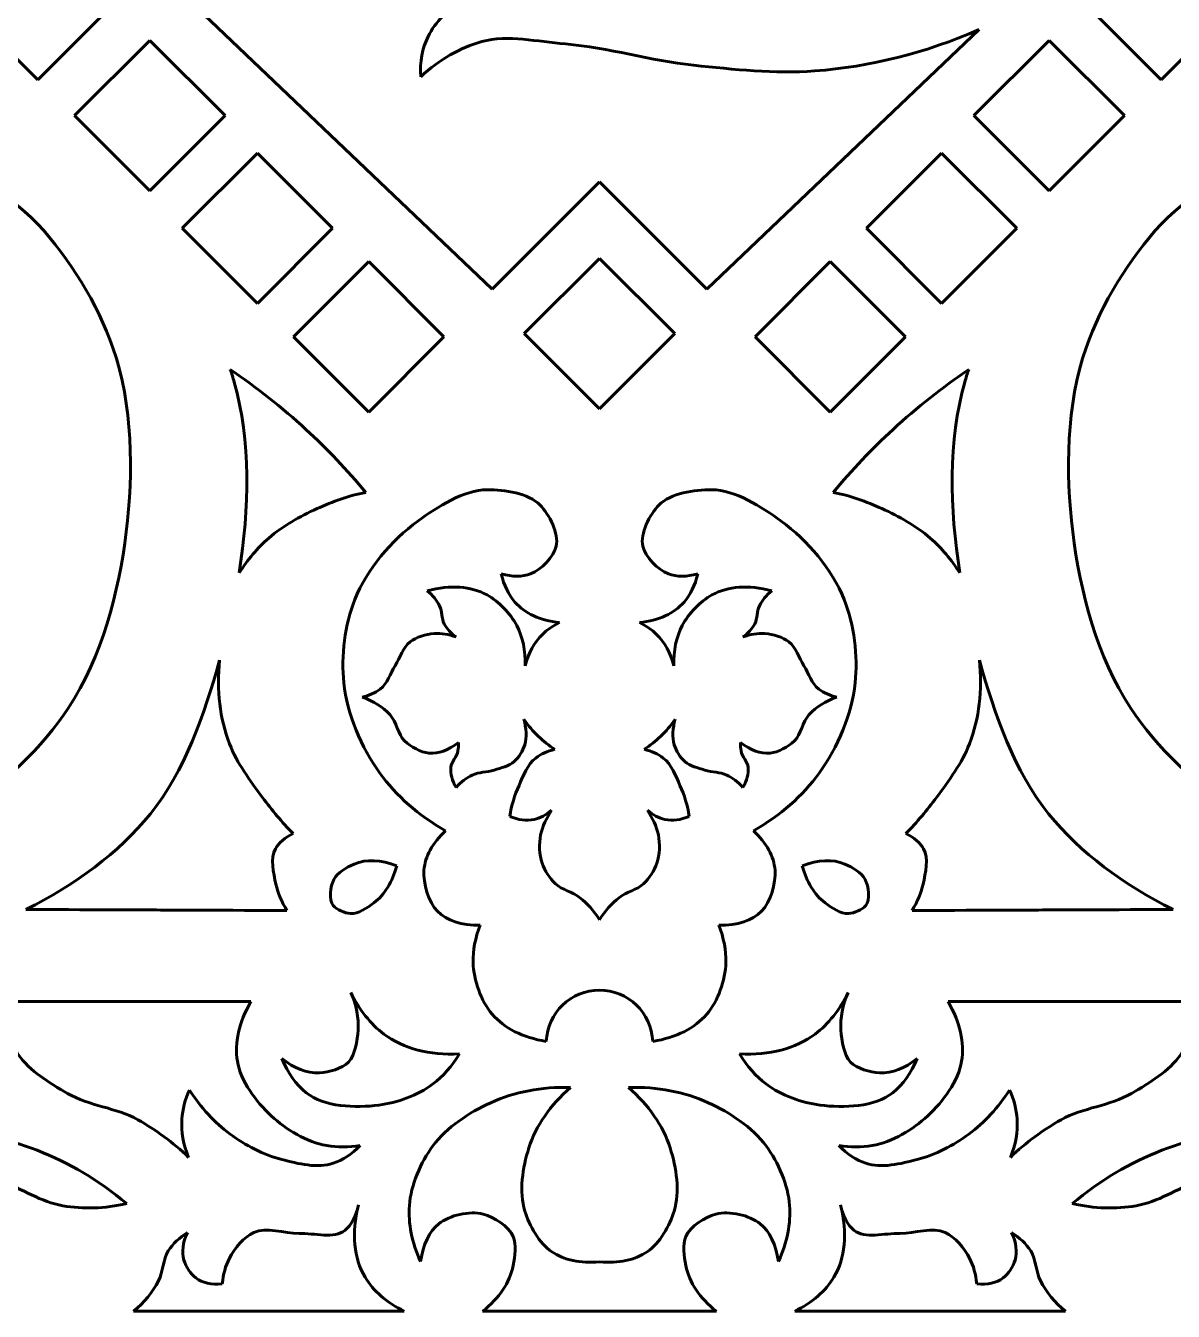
# Model space of a CAD drawing. Header units: millimetres. Extents: x -133 to 552, y -80 to 418.
# Drawn here: x 339.4 to 440.1, y -15.6 to 97.1 of the extents above; entities that cross this region are included whole.
import ezdxf

# ---------------------------------------------------------------- set-up
doc = ezdxf.new("R2010")
doc.units = ezdxf.units.MM
doc.linetypes.add('K5LT32769', pattern=[0])

msp = doc.modelspace()

# ---------------------------------------------------------------- linework, layer by layer
at = {"color": 30, "linetype": 'K5LT32769', "lineweight": 60, "true_color": 0xff8000}
for p, q in [((380.3242828415755, 74.01044311910175), (337.9684626744987, 114.4185785789476)), ((340.4738998532904, 92.37034768759389), (333.874236562216, 98.97001097866831)), ((340.4738998532904, 92.37034768759389), (347.0735631443649, 98.97001097866831)), ((439.0308466615018, 92.37034768759389), (432.4311833704273, 98.97001097866831)), ((439.0308466615018, 92.37034768759389), (445.6305099525762, 98.97001097866831)), ((343.709396274096, 89.2421414533083), (350.3090595651705, 95.84180474438278)), ((356.9087228562449, 89.2421414533083), (350.3090595651704, 95.84180474438278)), ((399.1804636732168, 74.01044311910175), (423.0545270067562, 96.7866845270882)), ((422.5960236585473, 89.2421414533083), (429.1956869496217, 95.84180474438278)), ((435.7953502406963, 89.2421414533083), (429.1956869496217, 95.84180474438278)), ((350.3090595651705, 82.64247816223389), (343.709396274096, 89.2421414533083)), ((350.3090595651704, 82.64247816223389), (356.9087228562449, 89.2421414533083)), ((429.1956869496217, 82.64247816223389), (422.5960236585473, 89.2421414533083)), ((429.1956869496217, 82.64247816223389), (435.7953502406963, 89.2421414533083)), ((353.1411847507695, 79.35731193514283), (359.740848041844, 85.95697522621728)), ((366.3405113329184, 79.35731193514283), (359.740848041844, 85.95697522621728)), ((413.1642351818738, 79.35731193514283), (419.7638984729482, 85.95697522621728)), ((426.3635617640226, 79.35731193514283), (419.7638984729482, 85.95697522621728)), ((389.7523732573961, 83.43853353492239), (380.3242828415755, 74.01044311910175)), ((389.7523732573961, 83.43853353492239), (399.1804636732168, 74.01044311910175)), ((359.740848041844, 72.75764864406841), (353.1411847507695, 79.35731193514283)), ((359.740848041844, 72.75764864406841), (366.3405113329184, 79.35731193514283)), ((419.7638984729482, 72.75764864406841), (413.1642351818738, 79.35731193514283)), ((419.7638984729482, 72.75764864406841), (426.3635617640226, 79.35731193514283)), ((383.1527099663217, 70.11983446178442), (389.7523732573961, 76.7194977528589)), ((396.3520365484706, 70.11983446178442), (389.7523732573961, 76.7194977528589)), ((362.905859879561, 69.84409254923918), (369.5055231706355, 76.44375584031366)), ((376.1051864617099, 69.84409254923918), (369.5055231706355, 76.44375584031366)), ((403.3995600530823, 69.84409254923918), (409.9992233441567, 76.44375584031366)), ((416.5988866352312, 69.84409254923918), (409.9992233441567, 76.44375584031366)), ((389.7523732573961, 63.52017117071), (383.1527099663217, 70.11983446178442)), ((389.7523732573961, 63.52017117071), (396.3520365484706, 70.11983446178442)), ((369.5055231706355, 63.24442925816476), (362.905859879561, 69.84409254923918)), ((369.5055231706355, 63.24442925816476), (376.1051864617099, 69.84409254923918)), ((409.9992233441567, 63.24442925816476), (403.3995600530823, 69.84409254923918)), ((409.9992233441567, 63.24442925816476), (416.5988866352312, 69.84409254923918)), ((307.5518896241961, 11.54659266215215), (359.1759702393442, 11.54659266215215)), ((471.9528568905962, 11.54659266215215), (420.328776275448, 11.54659266215215)), ((348.8836773669536, -15.6169603094329), (372.6315557606322, -15.6169603094329)), ((379.4989112789831, -15.6169603094329), (389.7523732573961, -15.6169603094329)), ((400.0058352358091, -15.6169603094329), (389.7523732573961, -15.6169603094329)), ((430.6210691478386, -15.6169603094329), (406.87319075416, -15.6169603094329))]:
    msp.add_line(p, q, dxfattribs=at)
for start, end in [(90, 177.9001870475053), (2.099812952494696, 90)]:
    msp.add_arc((389.7523732573961, 7.882946465098058), 4.666666666666703, start, end, dxfattribs=at)
for points, knots in [([(326.5965234000105, 316.966494133607), (327.8933320253262, 313.8604641791375), (328.8651249833292, 310.6896180856474), (329.5119022740195, 307.453955853137), (330.1644458701205, 304.1894462617182), (330.3860011931641, 300.7983019820988), (330.4770226087187, 297.4624960189046), (330.5791660634266, 293.7190830732829), (330.5699868389221, 289.8762308353833), (329.9119372873781, 286.2121609849425), (329.2181846877593, 282.3492938528787), (327.6711022935915, 278.6014740943243), (326.2645683950891, 274.9104545581313), (323.989540675209, 268.9403376854426), (321.1323451014313, 263.1289255813695), (317.9424027535281, 257.5982951679705), (314.7195473225167, 252.0106009964893), (310.388466317633, 247.0718059610097), (307.0002960766608, 241.5704205990383), (303.2595936428686, 235.4966273274078), (299.7670928154254, 229.2146796523916), (296.7260175068325, 222.7684908162523), (293.2191245576062, 215.3349050333019), (289.897199341003, 207.6631499806593), (287.7360237582326, 199.7541068198367), (285.9953838758166, 193.3840570805972), (284.5693796068161, 186.7611719122703), (284.1400262587927, 180.1816061443137), (283.7600287571139, 174.3583871908235), (284.2242264602297, 168.4133375791375), (284.8078563499905, 162.5817663711979), (285.3351318524706, 157.3132825377623), (285.9854129063602, 151.9829116320039), (287.2736833047325, 146.8621195347179), (288.6629423169952, 141.3399041829818), (290.6370151477455, 135.8640341153815), (293.0683766483761, 130.710952981158), (295.0716269484184, 126.4652201579647), (297.513135489542, 122.368342239491), (300.0959834693907, 118.4434638813167), (304.1483898965881, 112.2854544248074), (308.9314959005056, 106.5050690067256), (314.0279057636828, 101.1826751981229), (318.8433194147557, 96.15373747717723), (324.1521429161847, 91.49618560186099), (329.6859069262944, 87.25075290383077), (333.1581121951664, 84.58692160278284), (337.5488632651126, 82.86715208464236), (340.4738998532904, 79.72998069186778), (343.2980877148888, 76.70097195979355), (345.7030604287947, 72.76270345429066), (347.0699869572252, 68.88034209100306), (348.8132965772415, 63.92897288993083), (348.8863796366012, 57.98564102535184), (348.2412547607277, 52.72917553744321), (347.5951069848541, 47.46437547936301), (346.0866965672703, 41.6964808644782), (343.1863095035065, 37.31775707030592), (340.8632089907881, 33.81056466196088), (337.441413720116, 30.54610862646251), (333.8778127493557, 28.25584301162918), (330.0203227619588, 25.77669993411065), (325.2225160647696, 24.20979752235942), (320.6856385414862, 23.38583477601379), (315.7929182400151, 22.49724582116285), (310.3509592570448, 22.38397447788857), (305.520802769823, 23.5091261237509), (301.746450176044, 24.38833553325759), (297.6232265787949, 25.75788142216288), (294.6095184950898, 28.13255166389209), (292.1557771994605, 30.06599255258951), (290.1152857423624, 32.55198852261891), (288.4880441237956, 35.59053957398029)], [0, 0, 0, 0, 1, 1, 1, 2, 2, 2, 3, 3, 3, 4, 4, 4, 5, 5, 5, 6, 6, 6, 7, 7, 7, 8, 8, 8, 9, 9, 9, 10, 10, 10, 11, 11, 11, 12, 12, 12, 13, 13, 13, 14, 14, 14, 15, 15, 15, 16, 16, 16, 17, 17, 17, 18, 18, 18, 19, 19, 19, 20, 20, 20, 21, 21, 21, 22, 22, 22, 23, 23, 23, 24, 24, 24, 24]), ([(452.9082231147817, 316.966494133607), (451.6114144894661, 313.8604641791375), (450.639621531463, 310.6896180856474), (449.9928442407727, 307.453955853137), (449.3403006446718, 304.1894462617182), (449.1187453216281, 300.7983019820988), (449.0277239060736, 297.4624960189046), (448.9255804513656, 293.7190830732829), (448.9347596758701, 289.8762308353833), (449.592809227414, 286.2121609849425), (450.286561827033, 282.3492938528787), (451.8336442212008, 278.6014740943243), (453.2401781197032, 274.9104545581313), (455.5152058395832, 268.9403376854426), (458.3724014133609, 263.1289255813695), (461.5623437612641, 257.5982951679705), (464.7851991922756, 252.0106009964893), (469.1162801971592, 247.0718059610097), (472.5044504381314, 241.5704205990383), (476.2451528719236, 235.4966273274078), (479.7376536993668, 229.2146796523916), (482.7787290079598, 222.7684908162523), (486.285621957186, 215.3349050333019), (489.6075471737892, 207.6631499806593), (491.7687227565596, 199.7541068198367), (493.5093626389756, 193.3840570805972), (494.9353669079761, 186.7611719122703), (495.3647202559996, 180.1816061443137), (495.7447177576784, 174.3583871908235), (495.2805200545625, 168.4133375791375), (494.6968901648017, 162.5817663711979), (494.1696146623217, 157.3132825377623), (493.519333608432, 151.9829116320039), (492.2310632100598, 146.8621195347179), (490.841804197797, 141.3399041829818), (488.8677313670467, 135.8640341153815), (486.4363698664162, 130.710952981158), (484.4331195663738, 126.4652201579647), (481.9916110252502, 122.368342239491), (479.4087630454015, 118.4434638813167), (475.3563566182041, 112.2854544248074), (470.5732506142866, 106.5050690067256), (465.4768407511094, 101.1826751981229), (460.6614271000365, 96.15373747717723), (455.3526035986075, 91.49618560186099), (449.8188395884979, 87.25075290383077), (446.3466343196258, 84.58692160278284), (441.9558832496797, 82.86715208464236), (439.0308466615018, 79.72998069186778), (436.2066587999034, 76.70097195979355), (433.8016860859975, 72.76270345429066), (432.434759557567, 68.88034209100306), (430.6914499375507, 63.92897288993083), (430.618366878191, 57.98564102535184), (431.2634917540646, 52.72917553744321), (431.9096395299381, 47.46437547936301), (433.4180499475219, 41.6964808644782), (436.3184370112857, 37.31775707030592), (438.6415375240042, 33.81056466196088), (442.0633327946763, 30.54610862646251), (445.6269337654365, 28.25584301162918), (449.4844237528333, 25.77669993411065), (454.2822304500226, 24.20979752235942), (458.819107973306, 23.38583477601379), (463.7118282747772, 22.49724582116285), (469.1537872577474, 22.38397447788857), (473.9839437449692, 23.5091261237509), (477.7582963387482, 24.38833553325759), (481.8815199359974, 25.75788142216288), (484.8952280197024, 28.13255166389209), (487.3489693153318, 30.06599255258951), (489.3894607724298, 32.55198852261891), (491.0167023909966, 35.59053957398029)], [0, 0, 0, 0, 1, 1, 1, 2, 2, 2, 3, 3, 3, 4, 4, 4, 5, 5, 5, 6, 6, 6, 7, 7, 7, 8, 8, 8, 9, 9, 9, 10, 10, 10, 11, 11, 11, 12, 12, 12, 13, 13, 13, 14, 14, 14, 15, 15, 15, 16, 16, 16, 17, 17, 17, 18, 18, 18, 19, 19, 19, 20, 20, 20, 21, 21, 21, 22, 22, 22, 23, 23, 23, 24, 24, 24, 24]), ([(376.0042714748519, 97.96038351175105), (375.460639134293, 97.4113953692991), (375.0305348829086, 96.81402835348757), (374.713958720699, 96.16828246431652), (374.2019869771655, 95.12397247442016), (373.9869348514733, 93.95313312342962), (374.0688023436226, 92.65576441134485)], [0, 0, 0, 0, 1, 1, 1, 2, 2, 2, 2]), ([(374.0688023436226, 92.65576441134485), (375.735806082234, 94.18233058041592), (377.5279071296685, 95.20980184761169), (379.4451054859262, 95.73817821293221), (381.7080736039379, 96.3618480930615), (384.3320090883877, 95.72244692304866), (386.7568777594591, 95.52312608724009), (390.538472761928, 95.21228423193716), (394.2355470794965, 94.05191252449157), (398.011272337348, 93.65934099790817), (401.526654921713, 93.29383794526973), (405.12695423481, 92.89565272147169), (408.6205105381604, 93.15755270462651), (413.516003074565, 93.52455105859303), (418.3273418974405, 94.73426166609), (423.0545270067869, 96.78668452711744)], [0, 0, 0, 0, 1, 1, 1, 2, 2, 2, 3, 3, 3, 4, 4, 4, 5, 5, 5, 5]), ([(357.36906512984, 66.9811024563545), (359.7179555457935, 65.3833346621189), (361.9270655848057, 63.63253699463075), (363.9963952468771, 61.72870945389009), (365.8642862737022, 60.01020976524576), (367.6182861676758, 58.1670234359853), (369.2583949287981, 56.1991504661087)], [0, 0, 0, 0, 1, 1, 1, 2, 2, 2, 2]), ([(357.3690651449069, 66.98110241151124), (357.4929129115923, 66.6124979458051), (357.6075377667966, 66.2428413219099), (357.7122399818032, 65.87225498912926), (359.1635447039524, 60.73546113338725), (359.0478616954944, 54.80149724283105), (358.1399044773318, 49.13980437887348)], [0, 0, 0, 0, 1, 1, 1, 2, 2, 2, 2]), ([(422.1356813849522, 66.9811024563545), (419.7867909689988, 65.3833346621189), (417.5776809299865, 63.63253699463075), (415.5083512679151, 61.72870945389009), (413.6404602410901, 60.01020976524576), (411.8864603471164, 58.1670234359853), (410.2463515859941, 56.1991504661087)], [0, 0, 0, 0, 1, 1, 1, 2, 2, 2, 2]), ([(422.1356813849353, 66.98110245630397), (422.011833612486, 66.61249797575215), (421.8972087522368, 66.24284133692112), (421.792506532989, 65.87225498912926), (420.3412018108399, 60.73546113338722), (420.4568848192978, 54.80149724283103), (421.3648420374605, 49.13980437887341)], [0, 0, 0, 0, 1, 1, 1, 2, 2, 2, 2]), ([(381.1373895407366, 49.05103356688676), (382.1140833622611, 48.77621358026939), (382.9702732090582, 48.77621358026938), (383.705959081128, 49.05103356688676), (384.6561408899174, 49.4059798311679), (385.7371875363836, 50.57807043135587), (385.9534574289703, 51.49117463025848), (386.2053272090228, 52.55458364661283), (385.3523628680048, 54.26155441429577), (384.5407441817551, 55.08717198680631), (383.5290272563119, 56.11633911442877), (381.4255676872404, 56.45115189123413), (379.9173190090508, 56.43567099551173), (377.8202807482062, 56.41414667322228), (375.5762320263355, 54.94857708595852), (373.8169663506214, 53.6744587395911), (371.5009861834531, 51.99714935900842), (369.3422029554691, 49.4328529760314), (368.2945418387802, 46.80353521904438), (367.4170261145284, 44.60123178422538), (367.0798082255559, 41.8518052429372), (367.3313282611334, 39.48311202892918), (367.6209501564108, 36.75559405447967), (368.8596420678197, 33.81505054721632), (370.4778259481128, 31.58476069222596), (371.9386589618747, 29.57134238414199), (373.8635002650643, 27.88594740935915), (376.2523498576814, 26.5285757678775)], [0, 0, 0, 0, 1, 1, 1, 2, 2, 2, 3, 3, 3, 4, 4, 4, 5, 5, 5, 6, 6, 6, 7, 7, 7, 8, 8, 8, 9, 9, 9, 9]), ([(398.3673569740556, 49.05103356688676), (397.3906631525312, 48.77621358026939), (396.5344733057341, 48.77621358026938), (395.7987874336643, 49.05103356688676), (394.8486056248748, 49.4059798311679), (393.7675589784086, 50.57807043135587), (393.551289085822, 51.49117463025848), (393.2994193057694, 52.55458364661283), (394.1523836467875, 54.26155441429577), (394.9640023330371, 55.08717198680631), (395.9757192584803, 56.11633911442877), (398.0791788275518, 56.45115189123413), (399.5874275057414, 56.43567099551173), (401.684465766586, 56.41414667322228), (403.9285144884567, 54.94857708595852), (405.6877801641708, 53.6744587395911), (408.0037603313392, 51.99714935900842), (410.1625435593231, 49.4328529760314), (411.210204676012, 46.80353521904438), (412.0877204002638, 44.60123178422538), (412.4249382892363, 41.8518052429372), (412.1734182536588, 39.48311202892918), (411.8837963583815, 36.75559405447967), (410.6451044469725, 33.81505054721632), (409.0269205666795, 31.58476069222596), (407.5660875529175, 29.57134238414199), (405.6412462497279, 27.88594740935915), (403.2523966571108, 26.5285757678775)], [0, 0, 0, 0, 1, 1, 1, 2, 2, 2, 3, 3, 3, 4, 4, 4, 5, 5, 5, 6, 6, 6, 7, 7, 7, 8, 8, 8, 9, 9, 9, 9]), ([(369.2583949287981, 56.1991504661087), (367.7297997807285, 55.92045650897713), (366.3362525588954, 55.39456753566463), (364.9774460350318, 54.77216750151997), (363.4828433040444, 54.08756614403291), (361.9663333950359, 53.26705365389223), (360.741090358909, 52.18576087820287), (359.7523280800957, 51.31316541964421), (358.88526611957, 50.29784658653394), (358.1399044773315, 49.13980437887204)], [0, 0, 0, 0, 1, 1, 1, 2, 2, 2, 3, 3, 3, 3]), ([(410.2463515859941, 56.1991504661087), (411.7749467340637, 55.92045650897713), (413.1684939558968, 55.39456753566463), (414.5273004797604, 54.77216750151997), (416.0219032107478, 54.08756614403291), (417.5384131197563, 53.26705365389223), (418.7636561558832, 52.18576087820287), (419.7524184346965, 51.31316541964421), (420.6194803952223, 50.29784658653394), (421.3648420374608, 49.13980437887204)], [0, 0, 0, 0, 1, 1, 1, 2, 2, 2, 3, 3, 3, 3]), ([(381.1373895407366, 49.05103356688676), (381.3680407670556, 48.0503016915683), (381.768783674217, 47.22354411362593), (382.3396182622211, 46.57076083305971), (383.2281490829752, 45.55467302716113), (384.5287845458917, 44.96009681554216), (386.2415246509706, 44.78703219820278)], [0, 0, 0, 0, 1, 1, 1, 2, 2, 2, 2]), ([(398.3673569740556, 49.05103356688676), (398.1367057477367, 48.0503016915683), (397.7359628405752, 47.22354411362593), (397.1651282525712, 46.57076083305971), (396.276597431817, 45.55467302716113), (394.9759619689005, 44.96009681554216), (393.2632218638216, 44.78703219820278)], [0, 0, 0, 0, 1, 1, 1, 2, 2, 2, 2]), ([(383.2314825796495, 40.99660884913182), (383.2740235351151, 42.32798510208181), (383.0262834469405, 43.50475052091102), (382.4882623151258, 44.52690510561948), (381.9317496239225, 45.58419071230776), (380.909289662951, 46.64451480806277), (379.8869913892928, 47.20249805790486), (378.4479614857906, 47.98793867036218), (376.7013938641599, 48.11180871444949), (374.6472885244006, 47.57410819016673)], [0, 0, 0, 0, 1, 1, 1, 2, 2, 2, 3, 3, 3, 3]), ([(374.6472885244006, 47.57410819016673), (375.116941162322, 47.18387306571725), (375.476164290175, 46.73794090700302), (375.7249579079599, 46.23631171402403), (375.9586223623888, 45.76518663956827), (375.8831973255003, 45.13405963944003), (376.133729053448, 44.67554915852423), (376.3747777415379, 44.23439405691057), (376.7216138649824, 43.85039692023999), (377.1742374237813, 43.52355774851247)], [0, 0, 0, 0, 1, 1, 1, 2, 2, 2, 3, 3, 3, 3]), ([(396.2732639351427, 40.99660884913182), (396.2307229796772, 42.32798510208181), (396.4784630678517, 43.50475052091102), (397.0164841996664, 44.52690510561948), (397.5729968908697, 45.58419071230776), (398.5954568518412, 46.64451480806277), (399.6177551254994, 47.20249805790486), (401.0567850290016, 47.98793867036218), (402.8033526506324, 48.11180871444949), (404.8574579903917, 47.57410819016673)], [0, 0, 0, 0, 1, 1, 1, 2, 2, 2, 3, 3, 3, 3]), ([(404.8574579903917, 47.57410819016673), (404.3878053524703, 47.18387306571725), (404.0285822246172, 46.73794090700302), (403.7797886068323, 46.23631171402403), (403.5461241524034, 45.76518663956827), (403.621549189292, 45.13405963944003), (403.3710174613442, 44.67554915852423), (403.1299687732543, 44.23439405691057), (402.7831326498099, 43.85039692023999), (402.330509091011, 43.52355774851247)], [0, 0, 0, 0, 1, 1, 1, 2, 2, 2, 3, 3, 3, 3]), ([(386.2415246509706, 44.78703219820278), (385.6719900187175, 44.50687126459738), (385.1765098423683, 44.16003514115297), (384.7550841219232, 43.74652382786958), (384.0248982578996, 43.03005091004555), (383.5170310771417, 42.11341258379963), (383.2314825796495, 40.99660884913182)], [0, 0, 0, 0, 1, 1, 1, 2, 2, 2, 2]), ([(393.2632218638216, 44.78703219820278), (393.8327564960748, 44.50687126459738), (394.3282366724239, 44.16003514115297), (394.749662392869, 43.74652382786958), (395.4798482568926, 43.03005091004555), (395.9877154376505, 42.11341258379963), (396.2732639351427, 40.99660884913182)], [0, 0, 0, 0, 1, 1, 1, 2, 2, 2, 2]), ([(377.1742374237813, 43.52355774851247), (376.5265346002751, 43.73405600402418), (375.8723825301473, 43.86866508426468), (375.2418647360196, 43.82084585432195), (374.5213436661678, 43.76620066739983), (373.6906059397351, 43.51051984320829), (373.1336060769667, 43.08135526378706), (372.5196960014898, 42.60834175524687), (372.2618321743167, 41.69030415194462), (371.8230515192104, 40.99660884913182), (371.3913735511345, 40.3141426207392), (371.1332277603335, 39.42782889150013), (370.5224160562939, 38.95275312169159), (370.0819534725803, 38.61017111213656), (369.549312283005, 38.37481802837073), (368.924492487568, 38.24669387039407)], [0, 0, 0, 0, 1, 1, 1, 2, 2, 2, 3, 3, 3, 4, 4, 4, 5, 5, 5, 5]), ([(402.330509091011, 43.52355774851247), (402.9782119145171, 43.73405600402418), (403.6323639846449, 43.86866508426468), (404.2628817787727, 43.82084585432195), (404.9834028486245, 43.76620066739983), (405.8141405750571, 43.51051984320829), (406.3711404378255, 43.08135526378706), (406.9850505133024, 42.60834175524687), (407.2429143404755, 41.69030415194462), (407.6816949955818, 40.99660884913182), (408.1133729636577, 40.3141426207392), (408.3715187544587, 39.42782889150013), (408.9823304584983, 38.95275312169159), (409.4227930422119, 38.61017111213656), (409.9554342317873, 38.37481802837073), (410.5802540272242, 38.24669387039407)], [0, 0, 0, 0, 1, 1, 1, 2, 2, 2, 3, 3, 3, 4, 4, 4, 5, 5, 5, 5]), ([(356.4341396820033, 41.49673057255322), (355.1186118876625, 36.75583059972162), (353.3657725901886, 31.70789718373204), (350.3569804107906, 28.008473088212), (347.5520685841159, 24.55972761869766), (343.8027336567123, 21.81811490809667), (339.4382977874543, 19.61972912150242)], [0, 0, 0, 0, 1, 1, 1, 2, 2, 2, 2]), ([(356.4341396853291, 41.4967305845384), (356.1523475754382, 38.84546976454295), (356.44356933846, 36.39323435192661), (357.3078049743943, 34.14002434668937), (357.9523248512302, 32.45965087598563), (359.1041874051998, 30.90649972577307), (360.1974455925105, 29.43098037642592), (361.0163459058347, 28.32574899419529), (361.9082102941422, 27.27334901599247), (362.8730387574329, 26.27378044181748)], [0, 0, 0, 0, 1, 1, 1, 2, 2, 2, 3, 3, 3, 3]), ([(423.0706068294631, 41.4967305845384), (423.352398939354, 38.84546976454295), (423.0611771763323, 36.39323435192661), (422.1969415403979, 34.14002434668937), (421.552421663562, 32.45965087598563), (420.4005591095925, 30.90649972577307), (419.3073009222817, 29.43098037642592), (418.4884006089575, 28.32574899419529), (417.5965362206501, 27.27334901599247), (416.6317077573593, 26.27378044181748)], [0, 0, 0, 0, 1, 1, 1, 2, 2, 2, 3, 3, 3, 3]), ([(423.0706068294631, 41.4967305845386), (424.3861346241754, 36.75583060822936), (426.1389739220681, 31.70789718684952), (429.1477661040017, 28.008473088212), (431.9526779306763, 24.55972761869766), (435.70201285808, 21.81811490809667), (440.066448727338, 19.61972912150242)], [0, 0, 0, 0, 1, 1, 1, 2, 2, 2, 2]), ([(368.924492487568, 38.24669387039407), (369.9280525833975, 37.90207639519919), (370.7483855527203, 37.38394699890206), (371.3854913955366, 36.69230568150272), (371.9571055088959, 36.07176210484955), (372.0497022630229, 34.9801854228397), (372.6578536435421, 34.41165636903997), (373.2153860836144, 33.89044832648604), (374.0644009456926, 33.39807551271061), (374.7944619467967, 33.33134879997866), (375.6350340822032, 33.25452150017095), (376.4992801374522, 33.56661035345533), (377.3872001125438, 34.26761535983179)], [0, 0, 0, 0, 1, 1, 1, 2, 2, 2, 3, 3, 3, 4, 4, 4, 4]), ([(410.5802540272242, 38.24669387039407), (409.5766939313947, 37.90207639519919), (408.7563609620719, 37.38394699890206), (408.1192551192556, 36.69230568150272), (407.5476410058964, 36.07176210484955), (407.4550442517693, 34.9801854228397), (406.8468928712501, 34.41165636903997), (406.2893604311778, 33.89044832648604), (405.4403455690996, 33.39807551271061), (404.7102845679955, 33.33134879997866), (403.869712432589, 33.25452150017095), (403.00546637734, 33.56661035345533), (402.1175464022484, 34.26761535983179)], [0, 0, 0, 0, 1, 1, 1, 2, 2, 2, 3, 3, 3, 4, 4, 4, 4]), ([(383.1248336460027, 36.30819632361425), (383.3069766050277, 35.53110557375604), (383.4154695165506, 34.73701931824776), (383.1968541506068, 34.05155384601952), (383.0285556395107, 33.52385617991209), (382.6782388491396, 32.95039566800335), (382.2605875907537, 32.58713691906976), (381.8030881066291, 32.18921954924517), (381.1094685363091, 32.03752477865068), (380.5080886453876, 31.84292503816087), (379.8863076674032, 31.64172373631511), (379.1655512773553, 31.68813186933568), (378.5875418559452, 31.41080201053634), (378.0644967190563, 31.15984410468559), (377.592362299985, 30.79974158166516), (377.1711385987315, 30.33049444147505)], [0, 0, 0, 0, 1, 1, 1, 2, 2, 2, 3, 3, 3, 4, 4, 4, 5, 5, 5, 5]), ([(383.1248336460027, 36.30819632361425), (383.4998735733662, 35.75322801638907), (383.9239943227013, 35.24908448416046), (384.3971958940083, 34.79576572692844), (384.8352684876755, 34.37609991054042), (385.3154051850361, 33.9999928309413), (385.83760598609, 33.66744448813105)], [0, 0, 0, 0, 1, 1, 1, 2, 2, 2, 2]), ([(396.3799128687895, 36.30819632361425), (396.004872941426, 35.75322801638907), (395.5807521920909, 35.24908448416046), (395.107550620784, 34.79576572692844), (394.6694780271167, 34.37609991054042), (394.1893413297562, 33.9999928309413), (393.6671405287022, 33.66744448813105)], [0, 0, 0, 0, 1, 1, 1, 2, 2, 2, 2]), ([(396.3799128687895, 36.30819632361425), (396.1977699097645, 35.53110557375604), (396.0892769982416, 34.73701931824776), (396.3078923641854, 34.05155384601952), (396.4761908752815, 33.52385617991209), (396.8265076656526, 32.95039566800335), (397.2441589240385, 32.58713691906976), (397.7016584081631, 32.18921954924517), (398.3952779784831, 32.03752477865068), (398.9966578694046, 31.84292503816087), (399.618438847389, 31.64172373631511), (400.3391952374369, 31.68813186933568), (400.917204658847, 31.41080201053634), (401.4402497957359, 31.15984410468559), (401.9123842148072, 30.79974158166516), (402.3336079160607, 30.33049444147505)], [0, 0, 0, 0, 1, 1, 1, 2, 2, 2, 3, 3, 3, 4, 4, 4, 5, 5, 5, 5]), ([(377.3872001125438, 34.26761535983179), (377.3978734406813, 34.01311036530822), (377.3818688841027, 33.7650397383386), (377.3391864428078, 33.5234034789229), (377.2493392643279, 33.01475553217304), (376.7652526008435, 32.57532841779536), (376.715008736239, 32.08299338684117), (376.6570498112656, 31.5150591854113), (376.8090930987631, 30.93089287028927), (377.1711385987315, 30.33049444147505)], [0, 0, 0, 0, 1, 1, 1, 2, 2, 2, 3, 3, 3, 3]), ([(402.1175464022484, 34.26761535983179), (402.1068730741109, 34.01311036530822), (402.1228776306896, 33.7650397383386), (402.1655600719844, 33.5234034789229), (402.2554072504643, 33.01475553217304), (402.7394939139488, 32.57532841779536), (402.7897377785532, 32.08299338684117), (402.8476967035267, 31.5150591854113), (402.6956534160291, 30.93089287028927), (402.3336079160607, 30.33049444147505)], [0, 0, 0, 0, 1, 1, 1, 2, 2, 2, 3, 3, 3, 3]), ([(385.83760598609, 33.66744448813105), (385.1825117194151, 33.51832931943166), (384.6223522391612, 33.26225641417268), (384.157127545328, 32.89922577235413), (383.4491033224668, 32.34673040515749), (383.0722209583164, 31.34728123443803), (382.6927106183782, 30.49854228555125), (382.3103894605792, 29.64351720860539), (382.0383119987417, 28.73925976190964), (381.8764782328652, 27.785769945464)], [0, 0, 0, 0, 1, 1, 1, 2, 2, 2, 3, 3, 3, 3]), ([(393.6671405287022, 33.66744448813105), (394.322234795377, 33.51832931943166), (394.882394275631, 33.26225641417268), (395.3476189694643, 32.89922577235413), (396.0556431923254, 32.34673040515749), (396.4325255564758, 31.34728123443803), (396.812035896414, 30.49854228555125), (397.194357054213, 29.64351720860539), (397.4664345160506, 28.73925976190964), (397.628268281927, 27.785769945464)], [0, 0, 0, 0, 1, 1, 1, 2, 2, 2, 3, 3, 3, 3]), ([(381.8764782328652, 27.785769945464), (382.632073709553, 27.4628604887185), (383.3442764773045, 27.37483542753574), (384.0130865361198, 27.52169476191568), (384.5535708827398, 27.64037594851143), (385.0657166932577, 27.9124534103491), (385.5495239676737, 28.33792714742864)], [0, 0, 0, 0, 1, 1, 1, 2, 2, 2, 2]), ([(385.5495239676737, 28.33792714742864), (385.1118964645289, 27.64730151510486), (384.734162571177, 26.9300193025276), (384.5892505729526, 26.17731200930605), (384.4359309385358, 25.38093345933386), (384.4533555655792, 24.43997256841448), (384.717580344852, 23.67902692150992), (384.9441290710016, 23.02658521089626), (385.3871911026969, 22.36367936489923), (385.8856196558261, 21.88008856792888), (386.452959822805, 21.3296375919964), (387.3841354976378, 21.18043523105612), (388.0116305793275, 20.67983015761236), (388.6854931588094, 20.14223387050812), (389.2632456751753, 19.49288342087112), (389.7523732573961, 18.71927205462892)], [0, 0, 0, 0, 1, 1, 1, 2, 2, 2, 3, 3, 3, 4, 4, 4, 5, 5, 5, 5]), ([(393.9552225471185, 28.33792714742864), (394.3928500502632, 27.64730151510486), (394.7705839436153, 26.9300193025276), (394.9154959418397, 26.17731200930605), (395.0688155762564, 25.38093345933386), (395.051390949213, 24.43997256841448), (394.7871661699402, 23.67902692150992), (394.5606174437906, 23.02658521089626), (394.1175554120953, 22.36367936489923), (393.6191268589661, 21.88008856792888), (393.0517866919872, 21.3296375919964), (392.1206110171544, 21.18043523105612), (391.4931159354647, 20.67983015761236), (390.8192533559828, 20.14223387050812), (390.2415008396169, 19.49288342087112), (389.7523732573961, 18.71927205462892)], [0, 0, 0, 0, 1, 1, 1, 2, 2, 2, 3, 3, 3, 4, 4, 4, 5, 5, 5, 5]), ([(397.628268281927, 27.785769945464), (396.8726728052393, 27.4628604887185), (396.1604700374877, 27.37483542753574), (395.4916599786724, 27.52169476191568), (394.9511756320524, 27.64037594851143), (394.4390298215345, 27.9124534103491), (393.9552225471185, 28.33792714742864)], [0, 0, 0, 0, 1, 1, 1, 2, 2, 2, 2]), ([(362.8730387574329, 26.27378044181748), (362.1454014264762, 25.92205219030015), (361.628120081258, 25.47611999614642), (361.3211947217779, 24.93598385935628), (360.8561889727028, 24.11765327463004), (361.1452330357503, 22.82244838730807), (361.3747065850763, 21.83229578804628), (361.5591104256785, 21.03661392134615), (361.8801816054691, 20.26961054740173), (362.3379201244484, 19.53128566621302)], [0, 0, 0, 0, 1, 1, 1, 2, 2, 2, 3, 3, 3, 3]), ([(376.2523498576814, 26.5285757678775), (375.0891064136984, 25.42533981218681), (374.4573691888534, 24.27334840217505), (374.3571381831459, 23.07260153784219), (374.2606152678462, 21.91627683507835), (374.7547204838204, 20.27320629825944), (375.5462906063839, 19.46798325490217), (376.3697302292793, 18.63034102931947), (377.6208176745609, 18.22156988383142), (379.2995529422287, 18.24166981843803)], [0, 0, 0, 0, 1, 1, 1, 2, 2, 2, 3, 3, 3, 3]), ([(403.2523966571108, 26.5285757678775), (404.4156401010937, 25.42533981218681), (405.0473773259389, 24.27334840217505), (405.1476083316463, 23.07260153784219), (405.244131246946, 21.91627683507835), (404.7500260309718, 20.27320629825944), (403.9584559084083, 19.46798325490217), (403.1350162855129, 18.63034102931947), (401.8839288402312, 18.22156988383142), (400.2051935725635, 18.24166981843803)], [0, 0, 0, 0, 1, 1, 1, 2, 2, 2, 3, 3, 3, 3]), ([(416.6317077573593, 26.27378044181748), (417.359345088316, 25.92205219030015), (417.8766264335343, 25.47611999614642), (418.1835517930143, 24.93598385935628), (418.6485575420894, 24.11765327463004), (418.3595134790419, 22.82244838730807), (418.1300399297159, 21.83229578804628), (417.9456360891138, 21.03661392134615), (417.6245649093231, 20.26961054740173), (417.1668263903438, 19.53128566621302)], [0, 0, 0, 0, 1, 1, 1, 2, 2, 2, 3, 3, 3, 3]), ([(371.9700555181691, 23.43765168699971), (370.5627677015385, 23.99917180760795), (369.3141575579081, 24.0526836709064), (368.2242250872778, 23.59818727689509), (367.5801915493321, 23.32962850971811), (366.7666870506898, 22.84970325108409), (366.458333598429, 22.26039069443387), (366.1379802479785, 21.64814442120036), (366.0066540895382, 20.46641588752084), (366.4048217351304, 19.95938057260059), (366.6910503094507, 19.59489089864992), (367.4067195729124, 19.30521749147402), (367.9084392354088, 19.26893961341773), (368.5910442197658, 19.21958244798412), (369.3824058401541, 19.76617770340158), (369.9591075486408, 20.19744868100685), (370.9360846147767, 20.92805489945569), (371.5690004268122, 22.07201036090562), (371.9700555181691, 23.43765168699971)], [0, 0, 0, 0, 1, 1, 1, 2, 2, 2, 3, 3, 3, 4, 4, 4, 5, 5, 5, 6, 6, 6, 6]), ([(407.5346909966231, 23.43765168699971), (408.9419788132537, 23.99917180760795), (410.1905889568841, 24.0526836709064), (411.2805214275145, 23.59818727689509), (411.9245549654601, 23.32962850971811), (412.7380594641024, 22.84970325108409), (413.0464129163632, 22.26039069443387), (413.3667662668137, 21.64814442120036), (413.4980924252541, 20.46641588752084), (413.0999247796618, 19.95938057260059), (412.8136962053416, 19.59489089864992), (412.0980269418798, 19.30521749147402), (411.5963072793834, 19.26893961341773), (410.9137022950264, 19.21958244798412), (410.1223406746381, 19.76617770340158), (409.5456389661515, 20.19744868100685), (408.5686619000155, 20.92805489945569), (407.9357460879801, 22.07201036090562), (407.5346909966231, 23.43765168699971)], [0, 0, 0, 0, 1, 1, 1, 2, 2, 2, 3, 3, 3, 4, 4, 4, 5, 5, 5, 6, 6, 6, 6]), ([(379.2995529422287, 18.24166981843803), (378.8462897949607, 17.13184707116501), (378.6357107200123, 16.04179068319689), (378.6678157173835, 14.97150065453367), (378.714394991607, 13.41867907453178), (379.3625132451263, 11.57349782610655), (380.3400613125619, 10.43785704093899), (381.414985154723, 9.189092507743695), (382.9979114488231, 8.394451898936353), (385.0888401948619, 8.053935214516997)], [0, 0, 0, 0, 1, 1, 1, 2, 2, 2, 3, 3, 3, 3]), ([(400.2051935725635, 18.24166981843803), (400.6584567198315, 17.13184707116501), (400.8690357947799, 16.04179068319689), (400.8369307974087, 14.97150065453367), (400.7903515231852, 13.41867907453178), (400.142233269666, 11.57349782610655), (399.1646852022303, 10.43785704093899), (398.0897613600692, 9.189092507743695), (396.5068350659692, 8.394451898936353), (394.4159063199304, 8.053935214516997)], [0, 0, 0, 0, 1, 1, 1, 2, 2, 2, 3, 3, 3, 3]), ([(368.7635116517002, -1.080168826745307), (367.744838823348, -1.240297197349904), (366.7662654750584, -1.240297197349904), (365.8277916068315, -1.080168826745307), (364.0633483747998, -0.7791083184720833), (362.2594240697329, 0.3095546769266093), (360.9596988742012, 1.521102099087713), (359.6314189687204, 2.759266982654026), (358.2562994407414, 4.596216662046032), (357.9868178161063, 6.314872805265708), (357.7305028972917, 7.949556470306334), (358.126887038371, 9.69346308926849), (359.1759702393442, 11.54659266215215)], [0, 0, 0, 0, 1, 1, 1, 2, 2, 2, 3, 3, 3, 4, 4, 4, 4]), ([(367.9492679080755, 12.34959876666849), (368.440944412701, 11.23459868579437), (368.6490460950369, 10.13463265059055), (368.573572955083, 9.049700661057017), (368.5076300226988, 8.101766112803702), (368.3391153862157, 6.865671592587205), (367.7263018198585, 6.240327949522936), (367.1605869348722, 5.663046005169306), (366.0303572201015, 5.341024695379616), (365.1844884141847, 5.30387037901157), (364.0835243859786, 5.255511147027022), (362.9849360504061, 5.673027662863191), (361.8887234074671, 6.55641992652005)], [0, 0, 0, 0, 1, 1, 1, 2, 2, 2, 3, 3, 3, 4, 4, 4, 4]), ([(367.9492679080755, 12.34959876666849), (368.6971349342357, 10.79632373472208), (369.6633213165093, 9.577442452469185), (370.8478270548963, 8.692954919909837), (372.584418602383, 7.396216944632869), (374.7902698615783, 6.818231155931841), (377.4653808324825, 6.958997553806739)], [0, 0, 0, 0, 1, 1, 1, 2, 2, 2, 2]), ([(411.5554786067167, 12.34959876666849), (410.8076115805566, 10.79632373472208), (409.8414251982829, 9.577442452469185), (408.6569194598959, 8.692954919909837), (406.9203279124092, 7.396216944632869), (404.7144766532138, 6.818231155931841), (402.0393656823097, 6.958997553806739)], [0, 0, 0, 0, 1, 1, 1, 2, 2, 2, 2]), ([(410.741234863092, -1.080168826745307), (411.7599076914442, -1.240297197349904), (412.7384810397338, -1.240297197349904), (413.6769549079607, -1.080168826745307), (415.4413981399924, -0.7791083184720833), (417.2453224450594, 0.3095546769266093), (418.5450476405911, 1.521102099087713), (419.8733275460718, 2.759266982654026), (421.2484470740508, 4.596216662046032), (421.5179286986859, 6.314872805265708), (421.7742436175006, 7.949556470306334), (421.3778594764212, 9.69346308926849), (420.328776275448, 11.54659266215215)], [0, 0, 0, 0, 1, 1, 1, 2, 2, 2, 3, 3, 3, 4, 4, 4, 4]), ([(411.5554786067167, 12.34959876666849), (411.0638021020912, 11.23459868579437), (410.8557004197554, 10.13463265059055), (410.9311735597092, 9.049700661057017), (410.9971164920935, 8.101766112803702), (411.1656311285765, 6.865671592587205), (411.7784446949338, 6.240327949522936), (412.34415957992, 5.663046005169306), (413.4743892946907, 5.341024695379616), (414.3202581006075, 5.30387037901157), (415.4212221288136, 5.255511147027022), (416.5198104643862, 5.673027662863191), (417.6160231073252, 6.55641992652005)], [0, 0, 0, 0, 1, 1, 1, 2, 2, 2, 3, 3, 3, 4, 4, 4, 4]), ([(337.2509724358946, 10.73703337918181), (337.5156144364165, 9.280249034582397), (338.0234816171743, 8.004387580483353), (338.7745739781682, 6.909449016884665), (339.7776588450914, 5.447157079974232), (341.5203884163499, 4.403584364849948), (343.0852515124058, 3.490635800075552), (344.9581787169827, 2.39796117080283), (347.3568307027978, 2.247396662595122), (349.2539797079527, 1.186652980052031), (350.8535135832911, 0.2923133954075325), (352.3399541123385, -0.810129996969323), (353.713301295095, -2.120677197078514)], [0, 0, 0, 0, 1, 1, 1, 2, 2, 2, 3, 3, 3, 4, 4, 4, 4]), ([(442.2537740788976, 10.73703337918181), (441.9891320783757, 9.280249034582397), (441.4812648976179, 8.004387580483353), (440.730172536624, 6.909449016884665), (439.7270876697008, 5.447157079974232), (437.9843580984423, 4.403584364849948), (436.4194950023864, 3.490635800075552), (434.5465677978095, 2.39796117080283), (432.1479158119944, 2.247396662595122), (430.2507668068395, 1.186652980052031), (428.6512329315011, 0.2923133954075325), (427.1647924024537, -0.810129996969323), (425.7914452196972, -2.120677197078514)], [0, 0, 0, 0, 1, 1, 1, 2, 2, 2, 3, 3, 3, 4, 4, 4, 4]), ([(361.8887234074671, 6.55641992652005), (362.4198171820588, 5.26643940223471), (363.1320699072583, 4.265156585649891), (364.0254815830656, 3.552571476765578), (365.5937252340535, 2.301740417515418), (368.3433357584142, 2.188664452892752), (370.4047886000699, 2.468708634070651), (372.013376869543, 2.687232083006379), (373.8095669022453, 3.304023731432466), (375.111850088345, 4.29579171175638), (376.0285199695379, 4.993891669122135), (376.8130302175837, 5.881626949805593), (377.4653808324825, 6.958997553806739)], [0, 0, 0, 0, 1, 1, 1, 2, 2, 2, 3, 3, 3, 4, 4, 4, 4]), ([(417.6160231073252, 6.55641992652005), (417.0849293327335, 5.26643940223471), (416.3726766075339, 4.265156585649891), (415.4792649317267, 3.552571476765578), (413.9110212807387, 2.301740417515418), (411.161410756378, 2.188664452892752), (409.0999579147223, 2.468708634070651), (407.4913696452493, 2.687232083006379), (405.6951796125469, 3.304023731432466), (404.3928964264472, 4.29579171175638), (403.4762265452543, 4.993891669122135), (402.6917162972084, 5.881626949805593), (402.0393656823097, 6.958997553806739)], [0, 0, 0, 0, 1, 1, 1, 2, 2, 2, 3, 3, 3, 4, 4, 4, 4]), ([(353.7876233215474, 3.787923905885052), (353.3991922854592, 2.939779984821485), (353.176226206102, 2.08507668061921), (353.118725083476, 1.223813993278213), (353.0450144640559, 0.1197623979689695), (353.2432065345955, -0.9950679988166087), (353.713301295095, -2.120677197078514)], [0, 0, 0, 0, 1, 1, 1, 2, 2, 2, 2]), ([(353.7876233215474, 3.787923905885052), (354.7808798214771, 2.237237351309872), (355.970032244715, 0.9489888928020918), (357.3550805912611, -0.0768214696382756), (358.6855373292843, -1.062199570010137), (360.2886133039816, -1.889982233951741), (361.8887242048559, -2.306482263209432), (363.3167482187155, -2.678189026302093), (365.0349311921505, -3.103420985595221), (366.3852068052243, -2.640931382245114), (367.2371052499587, -2.349143416895657), (368.0298735321173, -1.82888923172905), (368.7635116517002, -1.080168826745307)], [0, 0, 0, 0, 1, 1, 1, 2, 2, 2, 3, 3, 3, 4, 4, 4, 4]), ([(387.2135379300234, 4.010667067353012), (384.652819253736, 4.080323204011435), (382.3191075303981, 3.63439102757745), (380.2124027600099, 2.672870538051072), (378.338193669114, 1.817463331553412), (376.3344172638095, 0.5194047228509078), (375.1287759486625, -1.117552961637784), (374.0628818504784, -2.564769072227563), (373.2062392904596, -4.546520168618905), (373.0774879370662, -6.334959425915386), (372.9626027838904, -7.930788227749041), (373.2896197132753, -9.565872874673644), (374.058538725221, -11.24021336668919)], [0, 0, 0, 0, 1, 1, 1, 2, 2, 2, 3, 3, 3, 4, 4, 4, 4]), ([(389.7523732573961, -11.2848065843326), (388.0520776085085, -11.43409188103356), (386.6558161484491, -11.1368037634109), (385.5635888772177, -10.39294223146463), (384.4722174687593, -9.649663584976523), (383.604645571437, -8.116748391197802), (383.2001483421176, -6.825484819992766), (382.6763875765749, -5.153500075598259), (383.0084436737253, -2.990115460775165), (383.5568940832648, -1.295925832211381), (384.1947622911256, 0.6744796654445935), (385.4136435733785, 2.443343965299391), (387.2135379300234, 4.010667067353012)], [0, 0, 0, 0, 1, 1, 1, 2, 2, 2, 3, 3, 3, 4, 4, 4, 4]), ([(389.7523732573961, -11.2848065843326), (391.4526689062837, -11.43409188103356), (392.8489303663431, -11.1368037634109), (393.9411576375745, -10.39294223146463), (395.0325290460329, -9.649663584976523), (395.9001009433553, -8.116748391197802), (396.3045981726746, -6.825484819992766), (396.8283589382173, -5.153500075598259), (396.4963028410669, -2.990115460775165), (395.9478524315274, -1.295925832211381), (395.3099842236666, 0.6744796654445935), (394.0911029414137, 2.443343965299391), (392.2912085847688, 4.010667067353012)], [0, 0, 0, 0, 1, 1, 1, 2, 2, 2, 3, 3, 3, 4, 4, 4, 4]), ([(392.2912085847688, 4.010667067353012), (394.8519272610563, 4.080323204011435), (397.1856389843941, 3.63439102757745), (399.2923437547823, 2.672870538051072), (401.1665528456782, 1.817463331553412), (403.1703292509827, 0.5194047228509078), (404.3759705661297, -1.117552961637784), (405.4418646643138, -2.564769072227563), (406.2985072243326, -4.546520168618905), (406.427258577726, -6.334959425915386), (406.5421437309019, -7.930788227749041), (406.2151268015169, -9.565872874673644), (405.4462077895712, -11.24021336668919)], [0, 0, 0, 0, 1, 1, 1, 2, 2, 2, 3, 3, 3, 4, 4, 4, 4]), ([(425.7171231932449, 3.787923905885052), (424.7238666933152, 2.237237351309872), (423.5347142700772, 0.9489888928020918), (422.1496659235311, -0.0768214696382756), (420.8192091855079, -1.062199570010137), (419.2161332108106, -1.889982233951741), (417.6160223099364, -2.306482263209432), (416.1879982960768, -2.678189026302093), (414.4698153226417, -3.103420985595221), (413.1195397095679, -2.640931382245114), (412.2676412648335, -2.349143416895657), (411.4748729826749, -1.82888923172905), (410.741234863092, -1.080168826745307)], [0, 0, 0, 0, 1, 1, 1, 2, 2, 2, 3, 3, 3, 4, 4, 4, 4]), ([(425.7171231932449, 3.787923905885052), (426.1055542293331, 2.939779984821485), (426.3285203086903, 2.08507668061921), (426.3860214313163, 1.223813993278213), (426.4597320507363, 0.1197623979689695), (426.2615399801966, -0.9950679988166087), (425.7914452196972, -2.120677197078514)], [0, 0, 0, 0, 1, 1, 1, 2, 2, 2, 2]), ([(324.4688044018026, -1.253443453918152), (327.0004481897723, -0.2541471584672337), (329.5294614893938, 0.2516555014570656), (332.055844300667, 0.2639645258547318), (334.8461289259512, 0.2775593307971462), (337.7934907239573, -0.4940173352859176), (340.4170719443135, -1.501183532248405), (343.2264605346354, -2.579679292299659), (345.8483763636307, -4.138377285127589), (348.2828194312995, -6.177277510732182)], [0, 0, 0, 0, 1, 1, 1, 2, 2, 2, 3, 3, 3, 3]), ([(455.0359421129896, -1.253443453918152), (452.5042983250199, -0.2541471584672337), (449.9752850253984, 0.2516555014570656), (447.4489022141252, 0.2639645258547318), (444.658617588841, 0.2775593307971462), (441.7112557908349, -0.4940173352859176), (439.0876745704787, -1.501183532248405), (436.2782859801569, -2.579679292299659), (433.6563701511615, -4.138377285127589), (431.2219270834927, -6.177277510732182)], [0, 0, 0, 0, 1, 1, 1, 2, 2, 2, 3, 3, 3, 3]), ([(324.4688044018026, -1.253443453918152), (326.4182651684206, -1.101791164634491), (328.3176057689527, -1.194693694008336), (330.1668262033987, -1.532151042039686), (332.6187977237672, -1.979602190263556), (334.9099786225509, -3.24720298654821), (337.2583859456026, -4.164389374298764), (339.0740569859199, -4.873511998157667), (340.798803229627, -6.037285792504832), (342.6777001590772, -6.363082569479886), (344.4794430368587, -6.675500996120633), (346.3478161275995, -6.613565976538069), (348.2828194312995, -6.177277510732182)], [0, 0, 0, 0, 1, 1, 1, 2, 2, 2, 3, 3, 3, 4, 4, 4, 4]), ([(455.0359421129896, -1.253443453918152), (453.0864813463717, -1.101791164634491), (451.1871407458396, -1.194693694008336), (449.3379203113935, -1.532151042039686), (446.885948791025, -1.979602190263556), (444.5947678922414, -3.24720298654821), (442.2463605691896, -4.164389374298764), (440.4306895288723, -4.873511998157667), (438.7059432851652, -6.037285792504832), (436.8270463557151, -6.363082569479886), (435.0253034779335, -6.675500996120633), (433.1569303871927, -6.613565976538069), (431.2219270834927, -6.177277510732182)], [0, 0, 0, 0, 1, 1, 1, 2, 2, 2, 3, 3, 3, 4, 4, 4, 4]), ([(368.6181661727264, -6.29036620827199), (368.3874459365928, -7.299122902120466), (367.9861069778022, -8.042343196177107), (367.4141492963546, -8.520027090441907), (366.5062548814959, -9.278276439542992), (364.7398804692951, -8.758446032023386), (363.4007597084488, -8.787586396302302), (362.0791174737927, -8.816346413539229), (360.5220596633425, -8.17217624060568), (359.4319633381863, -8.698399961015497), (358.5743633902152, -9.11239038078871), (357.7564439508012, -10.07422167963249), (357.2914888913032, -10.97265406082882), (356.9467808489553, -11.63873320327015), (356.7386791666195, -12.38195349732679), (356.6671838442957, -13.20231494299873)], [0, 0, 0, 0, 1, 1, 1, 2, 2, 2, 3, 3, 3, 4, 4, 4, 5, 5, 5, 5]), ([(372.6315557606322, -15.6169603094329), (371.0670336551014, -14.83347235748493), (369.9224744022541, -13.83535329221881), (369.1978780020905, -12.62260311363455), (368.186553439977, -10.92995870768276), (367.9933161635224, -8.819213072561908), (368.6181661727264, -6.29036620827199)], [0, 0, 0, 0, 1, 1, 1, 2, 2, 2, 2]), ([(406.87319075416, -15.6169603094329), (408.4377128596909, -14.83347235748493), (409.5822721125381, -13.83535329221881), (410.3068685127017, -12.62260311363455), (411.3181930748152, -10.92995870768276), (411.5114303512699, -8.819213072561908), (410.8865803420658, -6.29036620827199)], [0, 0, 0, 0, 1, 1, 1, 2, 2, 2, 2]), ([(410.8865803420658, -6.29036620827199), (411.1173005781995, -7.299122902120466), (411.51863953699, -8.042343196177107), (412.0905972184376, -8.520027090441907), (412.9984916332963, -9.278276439542992), (414.7648660454971, -8.758446032023386), (416.1039868063434, -8.787586396302302), (417.4256290409995, -8.816346413539229), (418.9826868514497, -8.17217624060568), (420.0727831766059, -8.698399961015497), (420.930383124577, -9.11239038078871), (421.7483025639911, -10.07422167963249), (422.213257623489, -10.97265406082882), (422.5579656658369, -11.63873320327015), (422.7660673481727, -12.38195349732679), (422.8375626704966, -13.20231494299873)], [0, 0, 0, 0, 1, 1, 1, 2, 2, 2, 3, 3, 3, 4, 4, 4, 5, 5, 5, 5]), ([(374.058538725221, -11.24021336668919), (374.2767032469463, -9.737305220535859), (374.8118218586671, -8.637339185332038), (375.6638945603833, -7.940315261077721), (376.5859451943007, -7.186047051428673), (378.3773760662729, -6.787593025793527), (379.543504495359, -7.093044125853154), (380.5073095670489, -7.345499440420383), (381.7917409904798, -8.153153577339758), (382.1745043363194, -9.055145702162676), (382.4709368113291, -9.753696806667946), (382.336392100711, -10.79863654168638), (382.1745043363194, -11.59695910783638), (381.8669461743877, -13.11363099466175), (380.9750818215198, -14.45363139519392), (379.4989112777155, -15.6169603094329)], [0, 0, 0, 0, 1, 1, 1, 2, 2, 2, 3, 3, 3, 4, 4, 4, 5, 5, 5, 5]), ([(405.4462077895712, -11.24021336668919), (405.2280432678459, -9.737305220535859), (404.6929246561251, -8.637339185332038), (403.8408519544089, -7.940315261077721), (402.9188013204915, -7.186047051428673), (401.1273704485193, -6.787593025793527), (399.9612420194333, -7.093044125853154), (398.9974369477434, -7.345499440420383), (397.7130055243125, -8.153153577339758), (397.3302421784728, -9.055145702162676), (397.0338097034631, -9.753696806667946), (397.1683544140813, -10.79863654168638), (397.3302421784728, -11.59695910783638), (397.6378003404045, -13.11363099466175), (398.5296646932724, -14.45363139519392), (400.0058352370767, -15.6169603094329)], [0, 0, 0, 0, 1, 1, 1, 2, 2, 2, 3, 3, 3, 4, 4, 4, 5, 5, 5, 5]), ([(353.6031260345123, -8.716206054044981), (352.9002793828515, -9.157527415081418), (352.3428641844586, -9.690168604656748), (351.9308804393339, -10.31412962277099), (351.4368793909267, -11.06230816321414), (351.4958824200922, -12.1468872796355), (351.0761771351317, -12.95256156183019), (350.5540050895844, -13.95493299496079), (349.8231718294694, -14.84306591082836), (348.8836773547867, -15.6169603094329)], [0, 0, 0, 0, 1, 1, 1, 2, 2, 2, 3, 3, 3, 3]), ([(353.6031260345123, -8.716206054044981), (353.1939459607583, -9.594872325665605), (353.0948499254885, -10.40002761223297), (353.3058379287028, -11.13167191374707), (353.4684599859179, -11.69559734860258), (353.883102926853, -12.34250496852527), (354.346346299036, -12.69243446924688), (354.9331631610726, -13.13571017242597), (355.7067756761592, -13.30567033034326), (356.6671838442957, -13.20231494299873)], [0, 0, 0, 0, 1, 1, 1, 2, 2, 2, 3, 3, 3, 3]), ([(425.90162048028, -8.716206054044981), (426.3108005540339, -9.594872325665605), (426.4098965893037, -10.40002761223297), (426.1989085860894, -11.13167191374707), (426.0362865288744, -11.69559734860258), (425.6216435879393, -12.34250496852527), (425.1584002157562, -12.69243446924688), (424.5715833537196, -13.13571017242597), (423.797970838633, -13.30567033034326), (422.8375626704966, -13.20231494299873)], [0, 0, 0, 0, 1, 1, 1, 2, 2, 2, 3, 3, 3, 3]), ([(425.90162048028, -8.716206054044981), (426.6044671319408, -9.157527415081418), (427.1618823303336, -9.690168604656748), (427.5738660754583, -10.31412962277099), (428.0678671238655, -11.06230816321414), (428.0088640947, -12.1468872796355), (428.4285693796605, -12.95256156183019), (428.9507414252078, -13.95493299496079), (429.6815746853228, -14.84306591082836), (430.6210691600055, -15.6169603094329)], [0, 0, 0, 0, 1, 1, 1, 2, 2, 2, 3, 3, 3, 3])]:
    msp.add_open_spline(points, degree=3, knots=knots, dxfattribs=at)
for points in [[(339.4382977874543, 19.61972912150242), (354.7047126787837, 19.56076681797614), (347.071505233119, 19.59024796973928), (362.3379201244484, 19.53128566621302)], [(440.066448727338, 19.61972912150242), (424.8000338360086, 19.56076681797614), (432.4332412816733, 19.59024796973928), (417.1668263903438, 19.53128566621302)]]:
    msp.add_open_spline(points, degree=3, dxfattribs=at)

doc.saveas('drawing.dxf')
